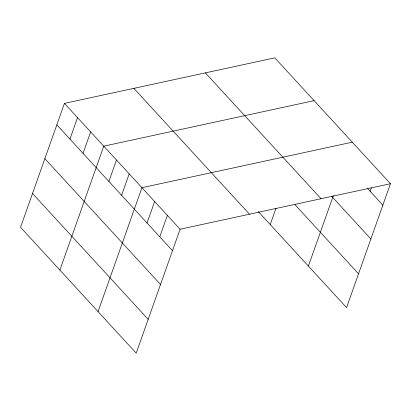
<?xml version="1.0" encoding="UTF-8"?>
<svg xmlns="http://www.w3.org/2000/svg" width="411" height="411" viewBox="0 0 411 411"><rect width="100%" height="100%" fill="white"/><g stroke="black" fill="none" stroke-linecap="round" stroke-linejoin="round"><path stroke-width="0.62" d="M64.435 103.377L20.55 227.293L136.211 353.147L180.095 229.225L390.45 183.707L274.789 57.853L64.435 103.377L180.095 229.225M69.942 139.093L77.54 117.638M83.053 153.36L90.651 131.9M59.878 270.084L103.757 146.162L314.112 100.644M108.884 181.462L116.483 160.007M121.605 195.307L129.203 173.853M98.044 311.615L141.929 187.693L352.284 142.175M147.051 222.993L154.649 201.539M159.776 236.839L167.375 215.379M270.233 224.565L276.002 208.264M308.399 266.097L333.352 195.631M370.131 191.315L371.395 187.74M390.45 183.707L346.565 307.623L258.391 211.68M367.583 188.546L382.852 205.161M331.436 196.057L370.876 238.976M205.372 72.875L321.032 198.724M294.928 204.596L358.541 273.813M133.847 88.355L249.513 214.203M56.836 124.831L172.497 250.679M44.861 158.646L160.521 284.494M32.526 193.483L148.186 319.332"/></g></svg>
